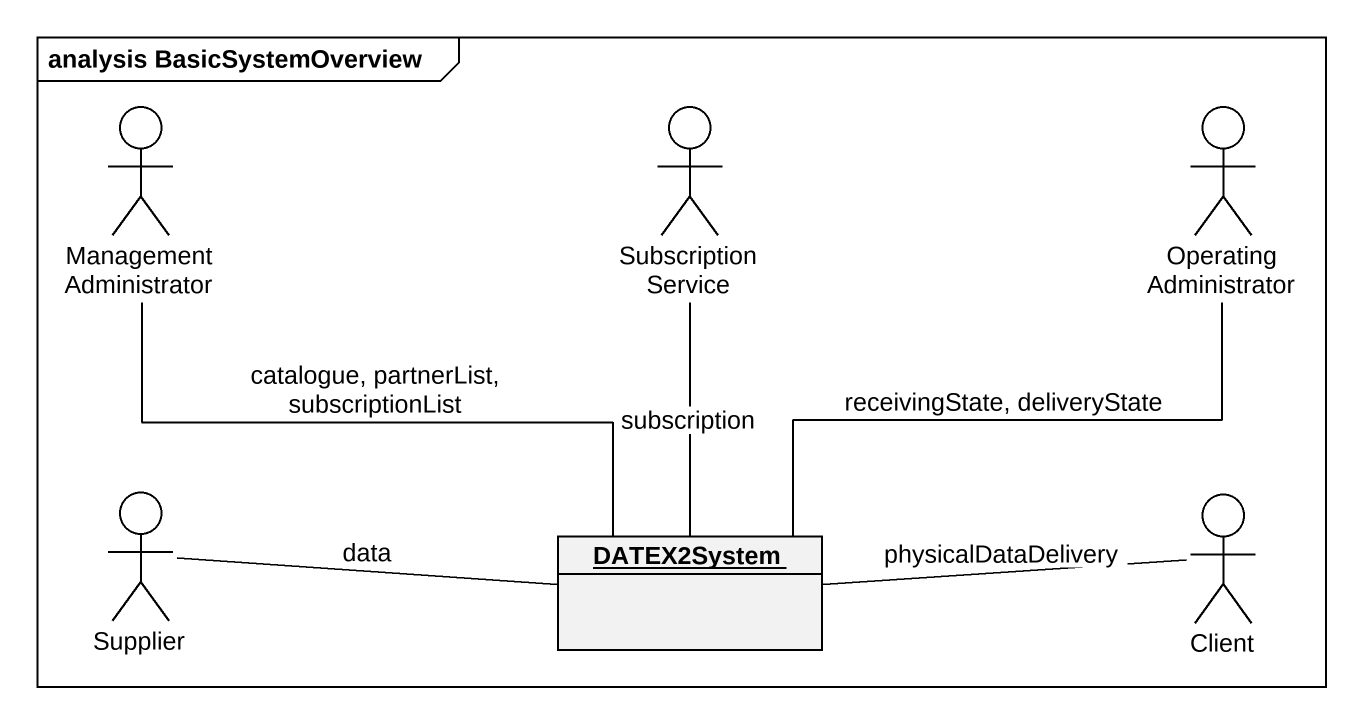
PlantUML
@startuml
mainframe analysis BasicSystemOverview
allowmixing
hide circle
hide empty members
actor ManagementAdministrator
actor SubscriptionService
actor OperatingAdministrator
actor Supplier
object DATEX2System
actor Client
ManagementAdministrator -- DATEX2System : catalogue, partnerList, subscriptionList
SubscriptionService -- DATEX2System : subscription
OperatingAdministrator -- DATEX2System : receivingState, deliveryState
Supplier -right- DATEX2System : data
DATEX2System -right- Client : physicalDataDelivery
@enduml
